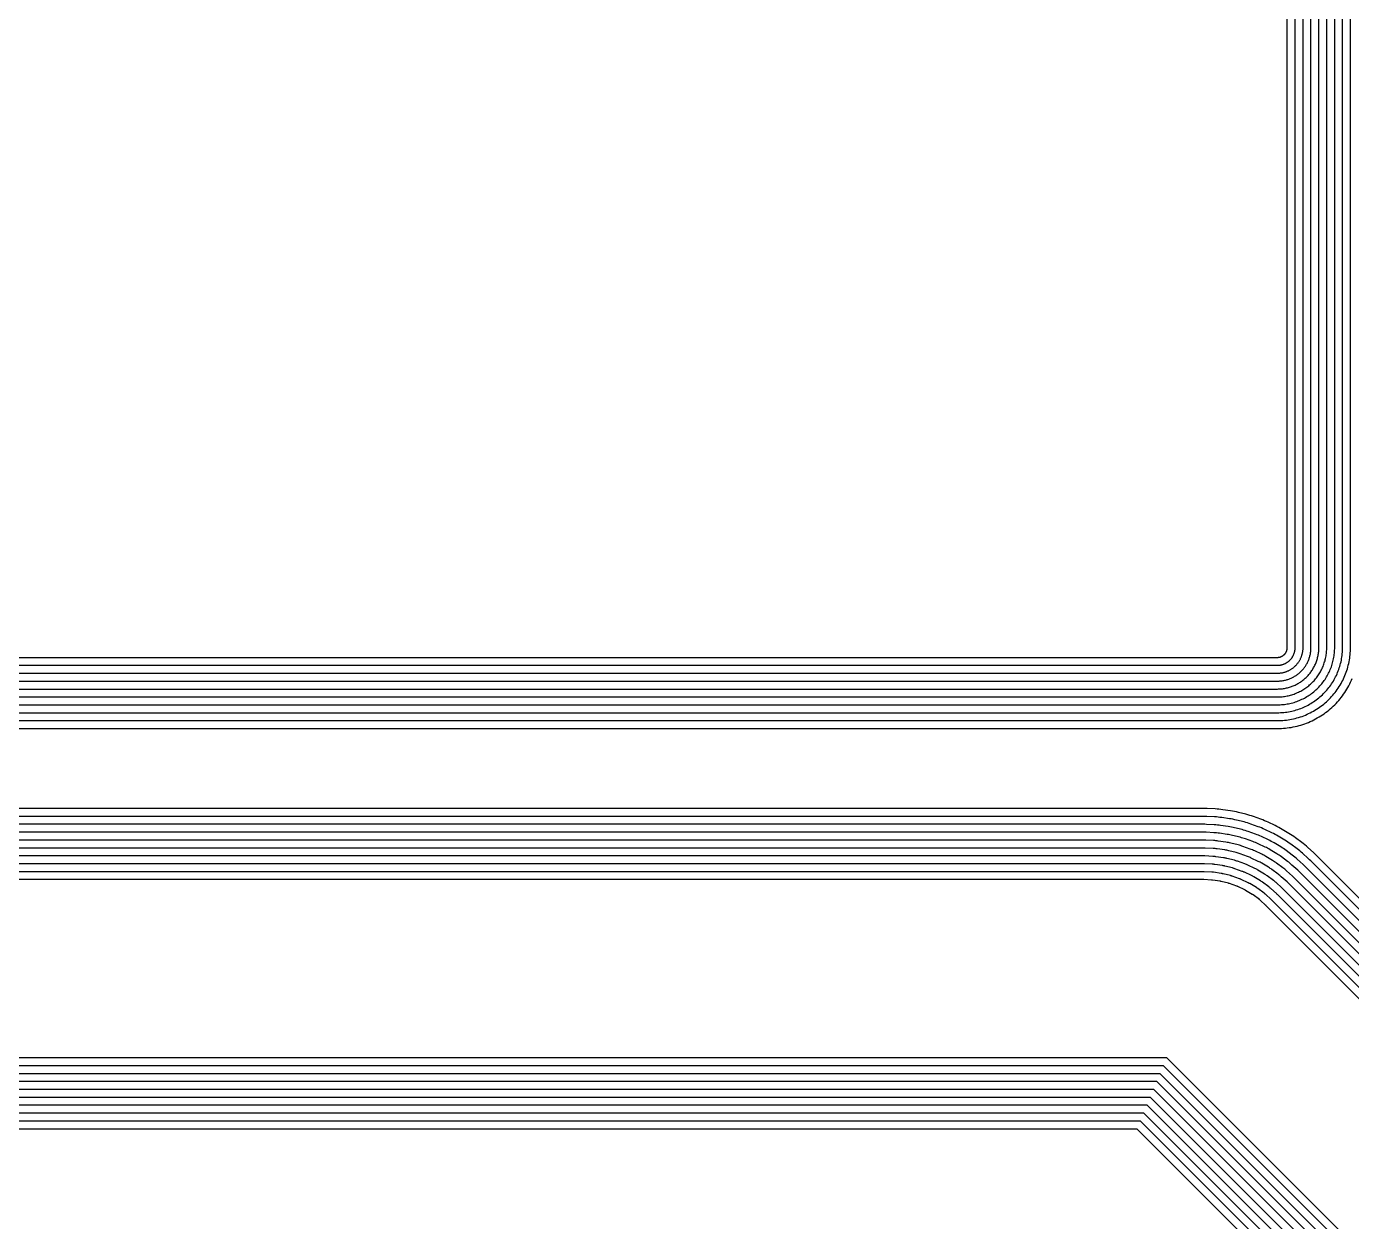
# Model space of a CAD drawing. Header units: metres. Extents: x 1.4 to 44.2, y 0.1 to 33.9.
# Drawn here: x 12.07 to 18.78, y 13.75 to 19.79 of the extents above; entities that cross this region are included whole.
import ezdxf

# ---------------------------------------------------------------- set-up
doc = ezdxf.new("R2010")
doc.units = ezdxf.units.M

msp = doc.modelspace()

# ---------------------------------------------------------------- linework, layer by layer
for points in [[(7.65, 16.6), (18.4, 16.6), (18.4012, 16.6), (18.4025, 16.6001), (18.4037, 16.6001), (18.4049, 16.6003), (18.4061, 16.6004), (18.4073, 16.6006), (18.4086, 16.6007), (18.4098, 16.601), (18.411, 16.6012), (18.4122, 16.6015), (18.4133, 16.6018), (18.4145, 16.6022), (18.4157, 16.6025), (18.4169, 16.6029), (18.418, 16.6034), (18.4191, 16.6038), (18.4203, 16.6043), (18.4214, 16.6048), (18.4225, 16.6054), (18.4236, 16.6059), (18.4247, 16.6065), (18.4257, 16.6071), (18.4268, 16.6078), (18.4278, 16.6084), (18.4288, 16.6091), (18.4298, 16.6099), (18.4308, 16.6106), (18.4317, 16.6114), (18.4327, 16.6122), (18.4336, 16.613), (18.4345, 16.6138), (18.4354, 16.6147), (18.4362, 16.6155), (18.4371, 16.6164), (18.4379, 16.6174), (18.4387, 16.6183), (18.4394, 16.6193), (18.4402, 16.6202), (18.4409, 16.6212), (18.4416, 16.6222), (18.4423, 16.6233), (18.4429, 16.6243), (18.4435, 16.6254), (18.4441, 16.6264), (18.4447, 16.6275), (18.4452, 16.6286), (18.4457, 16.6298), (18.4462, 16.6309), (18.4467, 16.632), (18.4471, 16.6332), (18.4475, 16.6343), (18.4479, 16.6355), (18.4482, 16.6367), (18.4485, 16.6379), (18.4488, 16.6391), (18.4491, 16.6403), (18.4493, 16.6415), (18.4495, 16.6427), (18.4496, 16.6439), (18.4498, 16.6451), (18.4499, 16.6463), (18.45, 16.6476), (18.45, 16.6488), (18.45, 16.65), (18.45, 25.4)], [(7.65, 16.56), (18.4, 16.56), (18.4022, 16.56), (18.4044, 16.5601), (18.4066, 16.5603), (18.4088, 16.5604), (18.411, 16.5607), (18.4132, 16.561), (18.4154, 16.5613), (18.4176, 16.5617), (18.4197, 16.5622), (18.4219, 16.5627), (18.424, 16.5633), (18.4261, 16.5639), (18.4282, 16.5646), (18.4303, 16.5653), (18.4324, 16.566), (18.4345, 16.5669), (18.4365, 16.5677), (18.4385, 16.5687), (18.4405, 16.5696), (18.4424, 16.5706), (18.4444, 16.5717), (18.4463, 16.5728), (18.4482, 16.574), (18.45, 16.5752), (18.4518, 16.5764), (18.4536, 16.5777), (18.4554, 16.5791), (18.4571, 16.5804), (18.4588, 16.5819), (18.4605, 16.5833), (18.4621, 16.5848), (18.4637, 16.5864), (18.4652, 16.588), (18.4667, 16.5896), (18.4682, 16.5912), (18.4696, 16.5929), (18.471, 16.5946), (18.4723, 16.5964), (18.4736, 16.5982), (18.4748, 16.6), (18.476, 16.6019), (18.4772, 16.6037), (18.4783, 16.6057), (18.4794, 16.6076), (18.4804, 16.6095), (18.4814, 16.6115), (18.4823, 16.6135), (18.4832, 16.6156), (18.484, 16.6176), (18.4848, 16.6197), (18.4855, 16.6218), (18.4861, 16.6239), (18.4868, 16.626), (18.4873, 16.6281), (18.4878, 16.6303), (18.4883, 16.6325), (18.4887, 16.6346), (18.489, 16.6368), (18.4893, 16.639), (18.4896, 16.6412), (18.4898, 16.6434), (18.4899, 16.6456), (18.49, 16.6478), (18.49, 16.65), (18.49, 25.4)], [(7.65, 16.52), (18.4, 16.52), (18.4032, 16.5201), (18.4064, 16.5202), (18.4096, 16.5204), (18.4128, 16.5206), (18.4159, 16.521), (18.4191, 16.5214), (18.4222, 16.5219), (18.4254, 16.5225), (18.4285, 16.5232), (18.4316, 16.5239), (18.4347, 16.5247), (18.4377, 16.5256), (18.4408, 16.5266), (18.4438, 16.5276), (18.4468, 16.5287), (18.4498, 16.5299), (18.4527, 16.5312), (18.4556, 16.5325), (18.4585, 16.5339), (18.4613, 16.5354), (18.4641, 16.5369), (18.4668, 16.5385), (18.4696, 16.5402), (18.4722, 16.5419), (18.4749, 16.5437), (18.4775, 16.5456), (18.48, 16.5475), (18.4825, 16.5495), (18.4849, 16.5516), (18.4873, 16.5537), (18.4897, 16.5559), (18.4919, 16.5581), (18.4942, 16.5604), (18.4963, 16.5627), (18.4984, 16.5651), (18.5005, 16.5675), (18.5025, 16.57), (18.5044, 16.5726), (18.5063, 16.5752), (18.5081, 16.5778), (18.5098, 16.5805), (18.5115, 16.5832), (18.5131, 16.5859), (18.5147, 16.5887), (18.5161, 16.5916), (18.5175, 16.5944), (18.5189, 16.5973), (18.5201, 16.6003), (18.5213, 16.6032), (18.5224, 16.6062), (18.5235, 16.6092), (18.5244, 16.6123), (18.5253, 16.6153), (18.5261, 16.6184), (18.5269, 16.6215), (18.5275, 16.6247), (18.5281, 16.6278), (18.5286, 16.6309), (18.529, 16.6341), (18.5294, 16.6373), (18.5297, 16.6404), (18.5299, 16.6436), (18.53, 16.6468), (18.53, 16.65), (18.53, 25.4)], [(7.65, 16.48), (18.4, 16.48), (18.4042, 16.4801), (18.4084, 16.4802), (18.4125, 16.4805), (18.4167, 16.4808), (18.4208, 16.4813), (18.425, 16.4819), (18.4291, 16.4825), (18.4332, 16.4833), (18.4373, 16.4841), (18.4413, 16.4851), (18.4454, 16.4862), (18.4494, 16.4873), (18.4533, 16.4886), (18.4573, 16.49), (18.4612, 16.4914), (18.4651, 16.493), (18.4689, 16.4946), (18.4727, 16.4963), (18.4764, 16.4982), (18.4801, 16.5001), (18.4838, 16.5021), (18.4874, 16.5042), (18.491, 16.5064), (18.4945, 16.5087), (18.4979, 16.511), (18.5013, 16.5135), (18.5046, 16.516), (18.5079, 16.5186), (18.5111, 16.5213), (18.5142, 16.5241), (18.5172, 16.5269), (18.5202, 16.5298), (18.5231, 16.5328), (18.526, 16.5358), (18.5287, 16.539), (18.5314, 16.5422), (18.534, 16.5454), (18.5366, 16.5487), (18.539, 16.5521), (18.5414, 16.5556), (18.5436, 16.5591), (18.5458, 16.5626), (18.5479, 16.5662), (18.5499, 16.5699), (18.5519, 16.5736), (18.5537, 16.5773), (18.5554, 16.5811), (18.5571, 16.585), (18.5586, 16.5888), (18.5601, 16.5927), (18.5614, 16.5967), (18.5627, 16.6007), (18.5639, 16.6047), (18.5649, 16.6087), (18.5659, 16.6128), (18.5667, 16.6168), (18.5675, 16.6209), (18.5682, 16.6251), (18.5687, 16.6292), (18.5692, 16.6333), (18.5696, 16.6375), (18.5698, 16.6417), (18.57, 16.6458), (18.57, 16.65), (18.57, 25.4)], [(7.65, 16.44), (18.4, 16.44), (18.4052, 16.4401), (18.4103, 16.4403), (18.4155, 16.4406), (18.4206, 16.441), (18.4257, 16.4416), (18.4308, 16.4423), (18.4359, 16.4431), (18.441, 16.444), (18.446, 16.4451), (18.451, 16.4463), (18.456, 16.4476), (18.461, 16.4491), (18.4659, 16.4506), (18.4708, 16.4523), (18.4756, 16.4541), (18.4804, 16.456), (18.4851, 16.458), (18.4898, 16.4602), (18.4944, 16.4624), (18.499, 16.4648), (18.5035, 16.4673), (18.508, 16.4699), (18.5124, 16.4726), (18.5167, 16.4754), (18.5209, 16.4783), (18.5251, 16.4813), (18.5292, 16.4845), (18.5332, 16.4877), (18.5372, 16.491), (18.541, 16.4944), (18.5448, 16.4979), (18.5485, 16.5015), (18.5521, 16.5052), (18.5556, 16.509), (18.559, 16.5128), (18.5623, 16.5168), (18.5656, 16.5208), (18.5687, 16.5249), (18.5717, 16.5291), (18.5746, 16.5333), (18.5774, 16.5377), (18.5801, 16.5421), (18.5827, 16.5465), (18.5852, 16.551), (18.5876, 16.5556), (18.5899, 16.5602), (18.592, 16.5649), (18.594, 16.5696), (18.5959, 16.5744), (18.5977, 16.5793), (18.5994, 16.5841), (18.601, 16.5891), (18.6024, 16.594), (18.6037, 16.599), (18.6049, 16.604), (18.606, 16.609), (18.6069, 16.6141), (18.6077, 16.6192), (18.6084, 16.6243), (18.609, 16.6294), (18.6094, 16.6346), (18.6098, 16.6397), (18.6099, 16.6449), (18.61, 16.65), (18.61, 25.4)], [(7.65, 16.4), (18.4, 16.4), (18.4061, 16.4001), (18.4123, 16.4003), (18.4184, 16.4007), (18.4245, 16.4012), (18.4306, 16.4019), (18.4367, 16.4027), (18.4428, 16.4037), (18.4488, 16.4048), (18.4548, 16.4061), (18.4608, 16.4075), (18.4667, 16.4091), (18.4726, 16.4108), (18.4784, 16.4126), (18.4842, 16.4146), (18.49, 16.4168), (18.4957, 16.419), (18.5013, 16.4215), (18.5069, 16.424), (18.5124, 16.4267), (18.5179, 16.4295), (18.5232, 16.4325), (18.5285, 16.4356), (18.5338, 16.4388), (18.5389, 16.4421), (18.544, 16.4456), (18.5489, 16.4492), (18.5538, 16.4529), (18.5586, 16.4568), (18.5633, 16.4607), (18.5679, 16.4648), (18.5724, 16.469), (18.5768, 16.4732), (18.5811, 16.4776), (18.5853, 16.4821), (18.5893, 16.4867), (18.5933, 16.4914), (18.5971, 16.4962), (18.6008, 16.5011), (18.6044, 16.5061), (18.6079, 16.5111), (18.6112, 16.5163), (18.6144, 16.5215), (18.6175, 16.5268), (18.6205, 16.5322), (18.6233, 16.5376), (18.626, 16.5431), (18.6286, 16.5487), (18.631, 16.5543), (18.6333, 16.56), (18.6354, 16.5658), (18.6374, 16.5716), (18.6392, 16.5774), (18.641, 16.5833), (18.6425, 16.5893), (18.6439, 16.5952), (18.6452, 16.6012), (18.6463, 16.6073), (18.6473, 16.6133), (18.6481, 16.6194), (18.6488, 16.6255), (18.6493, 16.6316), (18.6497, 16.6377), (18.6499, 16.6439), (18.65, 16.65), (18.65, 25.4)], [(7.65, 16.36), (18.4, 16.36), (18.4071, 16.3601), (18.4142, 16.3604), (18.4213, 16.3608), (18.4284, 16.3614), (18.4355, 16.3622), (18.4426, 16.3632), (18.4496, 16.3643), (18.4566, 16.3656), (18.4636, 16.3671), (18.4705, 16.3687), (18.4774, 16.3705), (18.4842, 16.3725), (18.491, 16.3746), (18.4977, 16.377), (18.5044, 16.3794), (18.511, 16.3821), (18.5175, 16.3849), (18.524, 16.3879), (18.5304, 16.391), (18.5367, 16.3943), (18.543, 16.3977), (18.5491, 16.4013), (18.5552, 16.405), (18.5611, 16.4089), (18.567, 16.4129), (18.5728, 16.4171), (18.5784, 16.4214), (18.584, 16.4258), (18.5894, 16.4304), (18.5948, 16.4351), (18.6, 16.44), (18.6051, 16.445), (18.61, 16.45), (18.6149, 16.4553), (18.6196, 16.4606), (18.6242, 16.466), (18.6286, 16.4716), (18.6329, 16.4773), (18.6371, 16.483), (18.6411, 16.4889), (18.645, 16.4949), (18.6488, 16.5009), (18.6523, 16.5071), (18.6558, 16.5133), (18.659, 16.5196), (18.6622, 16.526), (18.6651, 16.5325), (18.6679, 16.539), (18.6706, 16.5456), (18.6731, 16.5523), (18.6754, 16.559), (18.6775, 16.5658), (18.6795, 16.5727), (18.6813, 16.5795), (18.683, 16.5865), (18.6844, 16.5934), (18.6857, 16.6004), (18.6869, 16.6075), (18.6878, 16.6145), (18.6886, 16.6216), (18.6892, 16.6287), (18.6897, 16.6358), (18.6899, 16.6429), (18.69, 16.65), (18.69, 25.4)], [(7.65, 16.32), (18.4, 16.32), (18.4081, 16.3201), (18.4162, 16.3204), (18.4243, 16.3209), (18.4324, 16.3216), (18.4404, 16.3225), (18.4484, 16.3236), (18.4564, 16.3249), (18.4644, 16.3264), (18.4723, 16.328), (18.4802, 16.3299), (18.488, 16.332), (18.4958, 16.3342), (18.5035, 16.3367), (18.5112, 16.3393), (18.5188, 16.3421), (18.5263, 16.3451), (18.5337, 16.3483), (18.5411, 16.3517), (18.5484, 16.3552), (18.5556, 16.359), (18.5627, 16.3629), (18.5697, 16.367), (18.5766, 16.3712), (18.5834, 16.3756), (18.59, 16.3802), (18.5966, 16.385), (18.603, 16.3899), (18.6094, 16.3949), (18.6156, 16.4001), (18.6216, 16.4055), (18.6276, 16.411), (18.6334, 16.4167), (18.639, 16.4225), (18.6445, 16.4284), (18.6499, 16.4345), (18.6551, 16.4407), (18.6602, 16.447), (18.6651, 16.4534), (18.6698, 16.46), (18.6744, 16.4667), (18.6788, 16.4735), (18.6831, 16.4804), (18.6871, 16.4874), (18.691, 16.4945), (18.6948, 16.5016), (18.6983, 16.5089), (18.7017, 16.5163), (18.7049, 16.5237), (18.7079, 16.5312), (18.7107, 16.5388), (18.7134, 16.5465), (18.7158, 16.5542), (18.7181, 16.562), (18.7201, 16.5698), (18.722, 16.5777), (18.7237, 16.5856), (18.7252, 16.5936), (18.7264, 16.6016), (18.7275, 16.6096), (18.7284, 16.6177), (18.7291, 16.6257), (18.7296, 16.6338), (18.7299, 16.6419), (18.73, 16.65), (18.73, 25.4)], [(7.65, 16.28), (18.4, 16.28), (18.4091, 16.2801), (18.4182, 16.2805), (18.4272, 16.281), (18.4363, 16.2818), (18.4453, 16.2828), (18.4543, 16.284), (18.4633, 16.2855), (18.4722, 16.2871), (18.4811, 16.289), (18.4899, 16.2911), (18.4987, 16.2934), (18.5074, 16.2959), (18.5161, 16.2987), (18.5247, 16.3016), (18.5332, 16.3048), (18.5416, 16.3082), (18.55, 16.3118), (18.5582, 16.3155), (18.5664, 16.3195), (18.5744, 16.3237), (18.5824, 16.3281), (18.5902, 16.3327), (18.598, 16.3374), (18.6056, 16.3424), (18.6131, 16.3475), (18.6204, 16.3528), (18.6276, 16.3583), (18.6347, 16.364), (18.6417, 16.3698), (18.6485, 16.3759), (18.6551, 16.382), (18.6616, 16.3884), (18.668, 16.3949), (18.6742, 16.4015), (18.6802, 16.4083), (18.686, 16.4153), (18.6917, 16.4224), (18.6972, 16.4296), (18.7025, 16.437), (18.7077, 16.4445), (18.7126, 16.4521), (18.7174, 16.4598), (18.7219, 16.4676), (18.7263, 16.4756), (18.7305, 16.4837), (18.7345, 16.4918), (18.7383, 16.5001), (18.7418, 16.5084), (18.7452, 16.5169), (18.7484, 16.5254), (18.7513, 16.534), (18.7541, 16.5426), (18.7566, 16.5513), (18.7589, 16.5601), (18.761, 16.5689), (18.7629, 16.5778), (18.7646, 16.5868), (18.766, 16.5957), (18.7672, 16.6047), (18.7682, 16.6137), (18.769, 16.6228), (18.7696, 16.6319), (18.7699, 16.6409), (18.77, 16.65), (18.77, 25.4)], [(7.65, 16.24), (18.4, 16.24), (18.4101, 16.2401), (18.4201, 16.2405), (18.4302, 16.2411), (18.4402, 16.242), (18.4502, 16.2431), (18.4602, 16.2445), (18.4701, 16.246), (18.48, 16.2479), (18.4898, 16.25), (18.4996, 16.2523), (18.5094, 16.2549), (18.519, 16.2577), (18.5286, 16.2607), (18.5381, 16.264), (18.5476, 16.2675), (18.5569, 16.2712), (18.5662, 16.2752), (18.5753, 16.2794), (18.5844, 16.2838), (18.5933, 16.2884), (18.6021, 16.2933), (18.6108, 16.2983), (18.6194, 16.3036), (18.6278, 16.3091), (18.6361, 16.3148), (18.6442, 16.3207), (18.6523, 16.3268), (18.6601, 16.3331), (18.6678, 16.3396), (18.6754, 16.3462), (18.6827, 16.3531), (18.6899, 16.3601), (18.697, 16.3673), (18.7038, 16.3747), (18.7105, 16.3822), (18.7169, 16.3899), (18.7232, 16.3978), (18.7293, 16.4058), (18.7352, 16.4139), (18.7409, 16.4222), (18.7464, 16.4307), (18.7517, 16.4392), (18.7567, 16.4479), (18.7616, 16.4567), (18.7662, 16.4657), (18.7706, 16.4747), (18.7748, 16.4839), (18.7788, 16.4931)], [(20.2478, 13.948), (18.5979, 15.5979), (18.5907, 15.6049), (18.5833, 15.6118), (18.5542, 15.6382), (18.5467, 15.6448), (18.539, 15.6513), (18.5311, 15.6576), (18.5231, 15.6637), (18.4916, 15.6871), (18.4834, 15.693), (18.4751, 15.6987), (18.4667, 15.7042), (18.4581, 15.7094), (18.4244, 15.7296), (18.4158, 15.7347), (18.4069, 15.7395), (18.398, 15.7442), (18.389, 15.7486), (18.3535, 15.7654), (18.3443, 15.7696), (18.3351, 15.7735), (18.3257, 15.7773), (18.3163, 15.7808), (18.2793, 15.794), (18.2698, 15.7973), (18.2602, 15.8003), (18.2505, 15.8031), (18.2408, 15.8057), (18.2027, 15.8152), (18.1929, 15.8176), (18.1831, 15.8196), (18.1732, 15.8215), (18.1632, 15.8231), (18.1244, 15.8288), (18.1144, 15.8302), (18.1044, 15.8313), (18.0944, 15.8322), (18.0844, 15.8328), (18.0451, 15.8347), (18.0351, 15.8351), (18.025, 15.8352), (5.4322, 15.8352)], [(20.2416, 13.8976), (18.5696, 15.5696), (18.5631, 15.576), (18.5565, 15.5821), (18.5274, 15.6085), (18.5206, 15.6145), (18.5136, 15.6204), (18.5065, 15.6261), (18.4993, 15.6316), (18.4678, 15.655), (18.4604, 15.6603), (18.4529, 15.6654), (18.4453, 15.6704), (18.4376, 15.6751), (18.4039, 15.6953), (18.396, 15.6999), (18.3881, 15.7043), (18.38, 15.7085), (18.3719, 15.7124), (18.3364, 15.7292), (18.3281, 15.733), (18.3198, 15.7366), (18.3113, 15.74), (18.3028, 15.7431), (18.2658, 15.7564), (18.2572, 15.7593), (18.2486, 15.762), (18.2399, 15.7646), (18.2311, 15.7669), (18.193, 15.7764), (18.1842, 15.7785), (18.1753, 15.7804), (18.1663, 15.7821), (18.1574, 15.7835), (18.1185, 15.7893), (18.1095, 15.7905), (18.1005, 15.7915), (18.0915, 15.7923), (18.0824, 15.7928), (18.0432, 15.7948), (18.0341, 15.7951), (18.025, 15.7952), (5.3945, 15.7952)], [(20.2234, 13.8027), (18.5131, 15.5131), (18.508, 15.518), (18.5027, 15.5229), (18.4736, 15.5492), (18.4683, 15.554), (18.4629, 15.5585), (18.4573, 15.563), (18.4516, 15.5673), (18.4201, 15.5907), (18.4143, 15.5949), (18.4085, 15.5989), (18.4025, 15.6028), (18.3964, 15.6065), (18.3628, 15.6267), (18.3566, 15.6303), (18.3504, 15.6337), (18.3441, 15.637), (18.3377, 15.6401), (18.3022, 15.6569), (18.2957, 15.6599), (18.2891, 15.6627), (18.2825, 15.6653), (18.2759, 15.6678), (18.2389, 15.681), (18.2322, 15.6833), (18.2254, 15.6855), (18.2185, 15.6875), (18.2116, 15.6893), (18.1736, 15.6988), (18.1666, 15.7005), (18.1597, 15.702), (18.1527, 15.7033), (18.1456, 15.7044), (18.1068, 15.7101), (18.0997, 15.7111), (18.0927, 15.7119), (18.0856, 15.7125), (18.0785, 15.7129), (18.0392, 15.7149), (18.0321, 15.7151), (18.025, 15.7152), (5.315, 15.7152)], [(20.2368, 13.8459), (18.5413, 15.5413), (18.5355, 15.547), (18.5296, 15.5525), (18.5005, 15.5789), (18.4944, 15.5843), (18.4882, 15.5895), (18.4819, 15.5945), (18.4755, 15.5994), (18.4439, 15.6228), (18.4374, 15.6276), (18.4307, 15.6322), (18.4239, 15.6366), (18.417, 15.6408), (18.3833, 15.661), (18.3763, 15.6651), (18.3692, 15.669), (18.362, 15.6727), (18.3548, 15.6763), (18.3193, 15.6931), (18.3119, 15.6964), (18.3044, 15.6996), (18.2969, 15.7026), (18.2893, 15.7055), (18.2524, 15.7187), (18.2447, 15.7213), (18.237, 15.7238), (18.2292, 15.726), (18.2214, 15.7281), (18.1833, 15.7376), (18.1754, 15.7395), (18.1675, 15.7412), (18.1595, 15.7427), (18.1515, 15.744), (18.1127, 15.7497), (18.1046, 15.7508), (18.0966, 15.7517), (18.0885, 15.7524), (18.0804, 15.7529), (18.0412, 15.7548), (18.0331, 15.7551), (18.025, 15.7552), (5.355, 15.7552)], [(20.1903, 13.7227), (18.4565, 15.4565), (18.4528, 15.4601), (18.449, 15.4636), (18.4199, 15.49), (18.4161, 15.4934), (18.4121, 15.4967), (18.4081, 15.4999), (18.404, 15.503), (18.3724, 15.5264), (18.3683, 15.5295), (18.364, 15.5324), (18.3597, 15.5352), (18.3553, 15.5379), (18.3216, 15.5581), (18.3172, 15.5607), (18.3127, 15.5632), (18.3081, 15.5655), (18.3035, 15.5678), (18.2679, 15.5846), (18.2633, 15.5867), (18.2585, 15.5888), (18.2537, 15.5907), (18.2489, 15.5925), (18.2119, 15.6057), (18.2071, 15.6074), (18.2021, 15.6089), (18.1972, 15.6104), (18.1922, 15.6117), (18.1541, 15.6212), (18.1491, 15.6224), (18.1441, 15.6235), (18.139, 15.6244), (18.1339, 15.6252), (18.0951, 15.631), (18.0899, 15.6317), (18.0848, 15.6323), (18.0797, 15.6327), (18.0745, 15.633), (18.0353, 15.635), (18.0302, 15.6351), (18.025, 15.6352), (5.235, 15.6352)], [(20.2068, 13.7627), (18.4848, 15.4848), (18.4804, 15.4891), (18.4759, 15.4932), (18.4468, 15.5196), (18.4422, 15.5237), (18.4375, 15.5276), (18.4327, 15.5315), (18.4278, 15.5352), (18.3963, 15.5586), (18.3913, 15.5622), (18.3862, 15.5656), (18.3811, 15.569), (18.3759, 15.5722), (18.3422, 15.5924), (18.3369, 15.5955), (18.3315, 15.5984), (18.3261, 15.6013), (18.3206, 15.604), (18.2851, 15.6207), (18.2795, 15.6233), (18.2738, 15.6257), (18.2681, 15.628), (18.2624, 15.6301), (18.2254, 15.6434), (18.2196, 15.6454), (18.2138, 15.6472), (18.2079, 15.6489), (18.2019, 15.6505), (18.1638, 15.66), (18.1579, 15.6614), (18.1519, 15.6627), (18.1458, 15.6638), (18.1398, 15.6648), (18.1009, 15.6706), (18.0948, 15.6714), (18.0887, 15.6721), (18.0826, 15.6726), (18.0765, 15.673), (18.0373, 15.6749), (18.0311, 15.6751), (18.025, 15.6752), (5.275, 15.6752)], [(20.1737, 13.6827), (18.4282, 15.4282), (18.4252, 15.4311), (18.4222, 15.434), (18.3931, 15.4603), (18.3899, 15.4631), (18.3867, 15.4658), (18.3835, 15.4684), (18.3802, 15.4709), (18.3486, 15.4943), (18.3452, 15.4968), (18.3418, 15.4991), (18.3383, 15.5014), (18.3347, 15.5036), (18.3011, 15.5238), (18.2975, 15.5259), (18.2938, 15.5279), (18.2901, 15.5298), (18.2863, 15.5316), (18.2508, 15.5484), (18.2471, 15.5502), (18.2432, 15.5518), (18.2393, 15.5534), (18.2354, 15.5548), (18.1985, 15.568), (18.1945, 15.5694), (18.1905, 15.5707), (18.1865, 15.5718), (18.1825, 15.5729), (18.1444, 15.5824), (18.1403, 15.5834), (18.1363, 15.5843), (18.1322, 15.585), (18.128, 15.5857), (18.0892, 15.5914), (18.085, 15.592), (18.0809, 15.5925), (18.0767, 15.5928), (18.0726, 15.5931), (18.0334, 15.595), (18.0292, 15.5952), (18.025, 15.5952), (5.195, 15.5952)], [(20.1406, 13.6027), (18.3716, 15.3716), (18.3701, 15.3732), (18.3684, 15.3747), (18.3393, 15.4011), (18.3377, 15.4025), (18.336, 15.4039), (18.3343, 15.4053), (18.3325, 15.4067), (18.301, 15.4301), (18.2992, 15.4313), (18.2974, 15.4326), (18.2955, 15.4338), (18.2936, 15.435), (18.2599, 15.4552), (18.258, 15.4563), (18.2561, 15.4573), (18.2541, 15.4583), (18.2521, 15.4593), (18.2166, 15.4761), (18.2146, 15.477), (18.2126, 15.4779), (18.2106, 15.4787), (18.2085, 15.4795), (18.1715, 15.4927), (18.1694, 15.4934), (18.1673, 15.4941), (18.1652, 15.4947), (18.1631, 15.4953), (18.125, 15.5048), (18.1228, 15.5053), (18.1206, 15.5058), (18.1185, 15.5062), (18.1163, 15.5065), (18.0774, 15.5123), (18.0753, 15.5126), (18.0731, 15.5129), (18.0709, 15.513), (18.0687, 15.5132), (18.0294, 15.5151), (18.0272, 15.5152), (18.025, 15.5152), (5.115, 15.5152)], [(20.1571, 13.6427), (18.3999, 15.3999), (18.3976, 15.4021), (18.3953, 15.4043), (18.3662, 15.4307), (18.3638, 15.4328), (18.3614, 15.4349), (18.3589, 15.4369), (18.3563, 15.4388), (18.3248, 15.4622), (18.3222, 15.4641), (18.3196, 15.4659), (18.3169, 15.4676), (18.3142, 15.4693), (18.2805, 15.4895), (18.2777, 15.4911), (18.2749, 15.4926), (18.2721, 15.4941), (18.2692, 15.4955), (18.2337, 15.5123), (18.2308, 15.5136), (18.2279, 15.5149), (18.2249, 15.516), (18.222, 15.5171), (18.185, 15.5304), (18.182, 15.5314), (18.1789, 15.5324), (18.1759, 15.5333), (18.1728, 15.5341), (18.1347, 15.5436), (18.1316, 15.5444), (18.1284, 15.545), (18.1253, 15.5456), (18.1222, 15.5461), (18.0833, 15.5519), (18.0802, 15.5523), (18.077, 15.5527), (18.0738, 15.5529), (18.0706, 15.5531), (18.0314, 15.5551), (18.0282, 15.5552), (18.025, 15.5552), (5.155, 15.5552)], [(20.124, 13.5627), (18.3434, 15.3434), (18.3425, 15.3442), (18.3416, 15.345), (18.3125, 15.3714), (18.3116, 15.3722), (18.3106, 15.373), (18.3097, 15.3738), (18.3087, 15.3745), (18.2771, 15.3979), (18.2761, 15.3986), (18.2751, 15.3993), (18.2741, 15.4), (18.2731, 15.4007), (18.2394, 15.4208), (18.2383, 15.4215), (18.2372, 15.4221), (18.2361, 15.4226), (18.235, 15.4232), (18.1995, 15.4399), (18.1984, 15.4405), (18.1973, 15.4409), (18.1962, 15.4414), (18.195, 15.4418), (18.158, 15.4551), (18.1569, 15.4555), (18.1557, 15.4558), (18.1545, 15.4562), (18.1533, 15.4565), (18.1152, 15.466), (18.114, 15.4663), (18.1128, 15.4666), (18.1116, 15.4668), (18.1104, 15.467), (18.0716, 15.4727), (18.0704, 15.4729), (18.0691, 15.473), (18.0679, 15.4731), (18.0667, 15.4732), (18.0275, 15.4752), (18.0262, 15.4752), (18.025, 15.4752), (5.075, 15.4752)], [(5.075, 14.5748), (17.8385, 14.5748), (19.6192, 12.7942)], [(5.115, 14.5348), (17.822, 14.5348), (19.5909, 12.7659)], [(5.155, 14.4948), (17.8054, 14.4948), (19.5626, 12.7376)], [(5.195, 14.4548), (17.7888, 14.4548), (19.5343, 12.7093)], [(5.235, 14.4148), (17.7723, 14.4148), (19.506, 12.681)], [(5.275, 14.3748), (17.7557, 14.3748), (19.4778, 12.6527)], [(5.315, 14.3348), (17.7391, 14.3348), (19.4495, 12.6245)], [(5.355, 14.2948), (17.7226, 14.2948), (19.4212, 12.5962)], [(5.3945, 14.2548), (17.706, 14.2548), (19.3929, 12.5679)], [(5.4322, 14.2148), (17.6894, 14.2148), (19.3646, 12.5396)]]:
    msp.add_lwpolyline(points)

doc.saveas('drawing.dxf')
